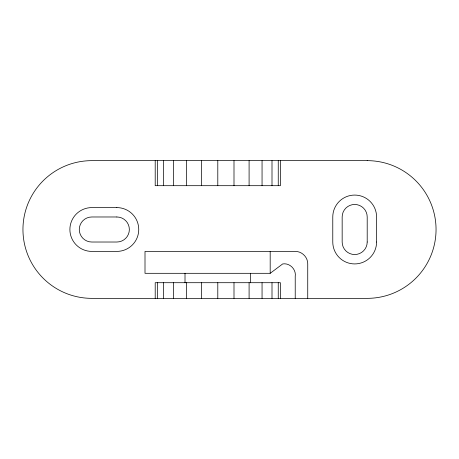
<?xml version="1.0" encoding="UTF-8"?>
<svg xmlns="http://www.w3.org/2000/svg" width="459" height="459" viewBox="0 0 459 459"><rect width="100%" height="100%" fill="white"/><g stroke="black" fill="none" stroke-linecap="round" stroke-linejoin="round"><path stroke-width="0.69" d="M307.737 298.35L307.737 263.925C307.863 257.212 301.936 251.285 295.223 251.406L145.004 251.406L145.004 273.312L270.185 273.312L282.704 263.925C289.738 262.737 296.411 269.404 295.223 276.444L295.223 298.35M280.392 160.65L280.392 185.688L155.205 185.688L155.205 160.65M280.392 298.35L280.392 282.704L155.205 282.704L155.205 298.35M278.257 160.65L278.257 185.688M278.257 282.704L278.257 298.35M272.003 160.65L272.003 185.688M272.003 282.704L272.003 298.35M270.185 251.406L270.185 273.312M262.055 160.65L262.055 185.688M262.055 282.704L262.055 298.35M250.585 273.312L250.585 282.704M249.094 160.65L249.094 185.688M249.094 282.704L249.094 298.35M233.998 160.65L233.998 185.688M233.998 282.704L233.998 298.35M217.796 160.65L217.796 185.688M217.796 282.704L217.796 298.35M201.599 160.65L201.599 185.688M201.599 282.704L201.599 298.35M186.503 160.65L186.503 185.688M186.503 282.704L186.503 298.35M185.011 273.312L185.011 282.704M173.542 160.65L173.542 185.688M173.542 282.704L173.542 298.35M163.593 160.65L163.593 185.688M163.593 282.704L163.593 298.35M157.339 160.65L157.339 185.688M157.339 282.704L157.339 298.35M367.2 160.65L91.8 160.65A68.85 68.85 0 0 0 22.95 229.5A68.85 68.85 0 0 0 91.8 298.35L367.2 298.35A68.85 68.85 0 0 0 436.05 229.5A68.85 68.85 0 0 0 367.2 160.65M116.838 207.594L91.8 207.594A21.906 21.906 0 0 0 69.894 229.5A21.906 21.906 0 0 0 91.8 251.406L116.838 251.406A21.906 21.906 0 0 0 138.744 229.5A21.906 21.906 0 0 0 116.838 207.594M116.838 216.981L91.8 216.981A12.519 12.519 0 0 0 79.281 229.5A12.519 12.519 0 0 0 91.8 242.019L116.838 242.019A12.519 12.519 0 0 0 129.352 229.5A12.519 12.519 0 0 0 116.838 216.981M376.587 242.019L376.587 216.981A21.906 21.906 0 0 0 354.681 195.075A21.906 21.906 0 0 0 332.775 216.981L332.775 242.019A21.906 21.906 0 0 0 354.681 263.925A21.906 21.906 0 0 0 376.587 242.019M367.2 242.019L367.2 216.981A12.519 12.519 0 0 0 354.681 204.462A12.519 12.519 0 0 0 342.162 216.981L342.162 242.019A12.519 12.519 0 0 0 354.681 254.538A12.519 12.519 0 0 0 367.2 242.019"/></g></svg>
